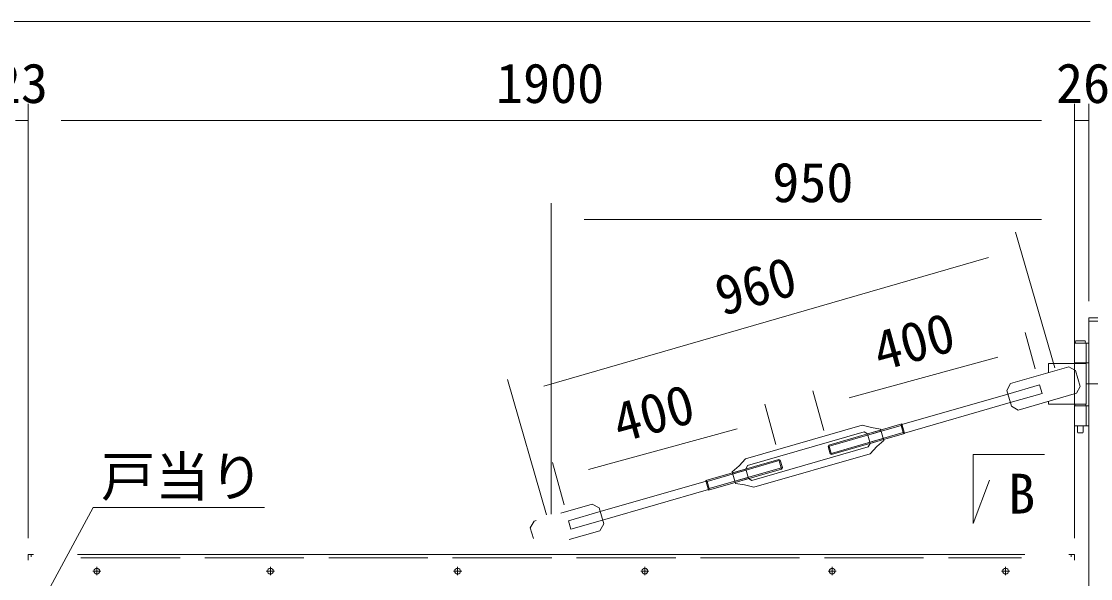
# Model space of a CAD drawing. Units: millimetres, scale not verified. Extents: x -6300 to 6300, y -4455 to 4455.
# Drawn here: x -2050 to -109, y 1011 to 2023 of the extents above; entities that cross this region are included whole.
import ezdxf
from ezdxf.enums import TextEntityAlignment as Align

# ---------------------------------------------------------------- set-up
doc = ezdxf.new("R2010")
doc.units = ezdxf.units.MM
doc.header["$LTSCALE"] = 30
doc.linetypes.add('DASHED', pattern=[7.5, 6, -1.5])
doc.linetypes.add('USER1', pattern=[50.8, 31.75, -6.35, 6.35, -6.35])
for name, color, linetype, lineweight in [('0-0_D-STR1', 1, 'Continuous', 18), ('0-1_D-BMK', 2, 'USER1', 13), ('0-5_D-STR-TXT', 7, 'Continuous', 9), ('0-6_D-STR-DIM', 7, 'Continuous', 9), ('0-A_D-STR3', 3, 'Continuous', 13)]:
    doc.layers.add(name, color=color, linetype=linetype, lineweight=lineweight)
doc.styles.add('ＭＳ ゴシック', font='')
doc.styles.get('ＭＳ ゴシック').set_extended_font_data('MS Gothic')

msp = doc.modelspace()

# ---------------------------------------------------------------- linework, layer by layer
at = {"layer": '0-0_D-STR1'}
for p, q in [((12.99, 1484.73), (-112.01, 1484.73)), ((-112.01, 1484.73), (-112.01, 1478.73)), ((12.99, 1478.73), (-112.01, 1478.73)), ((12.99, 1478.73), (-112.01, 1478.73)), ((-2038.01, 1054.73), (-2038.01, 1044.73)), ((-2028.01, 1054.73), (-2038.01, 1054.73)), ((-1948.01, 1054.73), (-228.01, 1054.73)), ((-148.01, 1054.73), (-138.01, 1054.73)), ((-138.01, 1054.73), (-138.01, 1044.73))]:
    msp.add_line(p, q, dxfattribs=at)
at = {"layer": '0-0_D-STR1', "linetype": 'DASHED'}
for p, q in [((-2032.01, 1054.73), (-2032.01, 1050.73)), ((-1942.01, 1048.73), (-234.01, 1048.73)), ((-144.01, 1054.73), (-144.01, 1050.73))]:
    msp.add_line(p, q, dxfattribs=at)
at = {"layer": '0-0_D-STR1'}
msp.add_lwpolyline([(12.99, -495.27), (-112.01, -495.27), (-112.01, 1478.73)], dxfattribs=at)
at = {"layer": '0-1_D-BMK'}
for p, q in [((-1913.01, 1032.17), (-1913.01, 1017.29)), ((-1598.01, 1032.17), (-1598.01, 1017.29)), ((-1258.01, 1032.17), (-1258.01, 1017.29)), ((-918.01, 1032.17), (-918.01, 1017.29)), ((-578.01, 1032.17), (-578.01, 1017.29)), ((-263.01, 1032.17), (-263.01, 1017.29)), ((-1920.45, 1024.73), (-1905.57, 1024.73)), ((-1605.45, 1024.73), (-1590.57, 1024.73)), ((-1265.45, 1024.73), (-1250.57, 1024.73)), ((-925.45, 1024.73), (-910.57, 1024.73)), ((-585.45, 1024.73), (-570.57, 1024.73)), ((-270.45, 1024.73), (-255.57, 1024.73))]:
    msp.add_line(p, q, dxfattribs=at)
at = {"layer": '0-5_D-STR-TXT'}
msp.add_line((-321.87, 1111.16), (-292.16, 1189.76), dxfattribs=at)
for points in [[(-321.87, 1111.16), (-321.87, 1236.49), (-192.4, 1236.49)], [(-1608.51, 1140.23), (-1919.84, 1140.23), (-2047.06, 904.49)]]:
    msp.add_lwpolyline(points, dxfattribs=at)
at = {"layer": '0-6_D-STR-DIM'}
for p, q in [((-3989.51, 2022.76), (-109.51, 2022.76)), ((-2038.01, 1084.73), (-2038.01, 1872.77)), ((-2038.01, 1084.73), (-2038.01, 1872.77)), ((-138.01, 1084.73), (-138.01, 1872.77)), ((-138.01, 1084.73), (-138.01, 1872.77)), ((-112.01, 1514.73), (-112.01, 1872.77)), ((-2061.01, 1842.77), (-2038.01, 1842.77)), ((-1978.01, 1842.77), (-1918.01, 1842.77)), ((-1978.01, 1842.77), (-198.01, 1842.77)), ((-198.01, 1842.77), (-258.01, 1842.77)), ((-138.01, 1842.77), (-112.01, 1842.77)), ((-1088, 1127.75), (-1088, 1692.77)), ((-138.01, 1084.73), (-138.01, 1692.77)), ((-1028, 1662.77), (-198.01, 1662.77)), ((-173.85, 1393.55), (-245.12, 1639.8)), ((-1101.64, 1360.66), (-294.41, 1594.3)), ((-209.32, 1391.72), (-227.54, 1458)), ((-547.39, 1338.95), (-277.44, 1413.16)), ((-1096.35, 1126.55), (-1167.62, 1372.8)), ((-115.51, 1364.73), (362.99, 1364.73)), ((-593.37, 1279.87), (-613.19, 1351.97)), ((-680.18, 1254.76), (-700.32, 1328.01)), ((-1020.18, 1208.96), (-750.22, 1283.18)), ((-1064.77, 1144.82), (-1085.99, 1221.98))]:
    msp.add_line(p, q, dxfattribs=at)
at = {"layer": '0-A_D-STR3'}
for p, q in [((-138.31, 1438.7), (-138.31, 1402.7)), ((-112.01, 1438.7), (-138.31, 1438.7)), ((-135.51, 1442.7), (-119.51, 1442.7)), ((-119.51, 1438.7), (-135.51, 1438.7)), ((-116.71, 1438.7), (-116.71, 1402.7)), ((-185.51, 1401.7), (-185.51, 1384.95)), ((-185.51, 1401.7), (-117.01, 1401.7)), ((-112.01, 1402.7), (-138.31, 1402.7)), ((-138.01, 1401.7), (-138.01, 1389.9)), ((-133.01, 1401.7), (-133.01, 1402.7)), ((-122.01, 1401.7), (-122.01, 1402.7)), ((-117.01, 1401.7), (-117.01, 1327.7)), ((-148.42, 1395.65), (-254.1, 1365.14)), ((-148.42, 1395.65), (-136.04, 1388.82)), ((-127.72, 1360), (-136.04, 1388.82)), ((-254.1, 1365.14), (-260.94, 1352.75)), ((-127.72, 1360), (-134.55, 1347.62)), ((-259.02, 1346.12), (-451.23, 1290.84)), ((-252.61, 1323.93), (-260.94, 1352.75)), ((-134.55, 1347.62), (-240.23, 1317.1)), ((-138.01, 1346.62), (-138.01, 1327.7)), ((-254.56, 1330.68), (-446.77, 1275.4)), ((-252.61, 1323.93), (-252.31, 1323.93)), ((-240.23, 1317.1), (-252.61, 1323.93)), ((-185.51, 1332.9), (-185.51, 1327.7)), ((-185.51, 1327.7), (-117.01, 1327.7)), ((-138.31, 1324.7), (-138.31, 1288.7)), ((-112.01, 1324.7), (-138.31, 1324.7)), ((-116.71, 1324.7), (-116.71, 1288.7)), ((-735.13, 1228.67), (-523.76, 1289.71)), ((-452.63, 1289.24), (-585.42, 1250.92)), ((-451.51, 1291.83), (-583.93, 1253.6)), ((-490.5, 1282.66), (-484.4, 1261.52)), ((-452.63, 1289.24), (-451.51, 1291.83)), ((-452.63, 1289.24), (-448.84, 1276.13)), ((-451.51, 1291.83), (-446.52, 1274.54)), ((-451.23, 1290.84), (-446.76, 1275.38)), ((-112.01, 1288.7), (-138.31, 1288.7)), ((-132.86, 1276.7), (-132.86, 1288.7)), ((-122.16, 1276.7), (-122.16, 1288.7)), ((-731.52, 1216.18), (-520.15, 1277.22)), ((-448.84, 1276.13), (-581.63, 1237.78)), ((-446.52, 1274.54), (-578.94, 1236.3)), ((-513.96, 1273.8), (-520.15, 1277.22)), ((-489.95, 1280.74), (-513.96, 1273.8)), ((-513.96, 1273.8), (-508.97, 1256.51)), ((-489.34, 1278.65), (-513.36, 1271.71)), ((-485.55, 1265.53), (-509.57, 1258.59)), ((-484.95, 1263.44), (-508.97, 1256.51)), ((-448.84, 1276.13), (-446.52, 1274.54)), ((-132.86, 1276.7), (-131.86, 1275.7)), ((-123.16, 1275.7), (-131.86, 1275.7)), ((-723.75, 1189.28), (-512.39, 1250.32)), ((-578.94, 1236.3), (-583.93, 1253.6)), ((-508.97, 1256.51), (-512.39, 1250.32)), ((-674.91, 1227.3), (-807.33, 1189.06)), ((-672.22, 1225.82), (-805.01, 1187.48)), ((-720.14, 1176.79), (-508.78, 1237.83)), ((-674.91, 1227.3), (-669.91, 1210.01)), ((-669.91, 1210.01), (-802.33, 1171.77)), ((-668.44, 1212.69), (-801.22, 1174.35)), ((-759.51, 1204.98), (-753.41, 1183.84)), ((-758.95, 1203.05), (-734.94, 1209.99)), ((-758.35, 1200.97), (-734.33, 1207.91)), ((-734.94, 1209.99), (-731.52, 1216.18)), ((-734.94, 1209.99), (-729.94, 1192.7)), ((-999.19, 1132.59), (-807.04, 1188.07)), ((-807.33, 1189.06), (-802.33, 1171.77)), ((-805.01, 1187.48), (-807.33, 1189.06)), ((-805.01, 1187.48), (-801.22, 1174.35)), ((-754.56, 1187.85), (-730.54, 1194.78)), ((-753.96, 1185.76), (-729.94, 1192.7)), ((-729.94, 1192.7), (-723.75, 1189.28)), ((-994.73, 1117.15), (-802.58, 1172.63)), ((-801.22, 1174.35), (-802.33, 1171.77)), ((-1070.45, 1129.66), (-1013.5, 1146.11)), ((-1013.5, 1146.11), (-1001.12, 1139.28)), ((-992.8, 1110.45), (-1001.12, 1139.28)), ((-1119.19, 1115.59), (-1126.02, 1103.21)), ((-1115.26, 1116.73), (-1119.19, 1115.59)), ((-999.63, 1098.07), (-992.8, 1110.45)), ((-992.8, 1110.45), (-992.5, 1110.45)), ((-1120.51, 1084.11), (-1126.02, 1103.21)), ((-1055.51, 1081.94), (-999.63, 1098.07))]:
    msp.add_line(p, q, dxfattribs=at)
at = {"layer": '0-A_D-STR3', "linetype": 'DASHED'}
msp.add_line((-123.16, 1275.7), (-122.16, 1276.7), dxfattribs=at)
for points in [[(-254.56, 1330.68), (-196.9, 1347.27), (-201.36, 1362.71), (-259.02, 1346.12)], [(-999.19, 1132.59), (-1056.84, 1115.94), (-1052.38, 1100.5), (-994.73, 1117.15)]]:
    msp.add_lwpolyline(points, dxfattribs=at)
at = {"layer": '0-A_D-STR3'}
msp.add_lwpolyline([(-117.51, 1327.7), (-137.51, 1327.7), (-137.51, 1324.7), (-117.51, 1324.7)], close=True, dxfattribs=at)
for points in [[(-490.5, 1282.66), (-506.85, 1285.22), (-523.76, 1289.71)], [(-578.94, 1236.3), (-581.63, 1237.78), (-585.42, 1250.92), (-583.93, 1253.6)], [(-484.4, 1261.52), (-496.87, 1250.64), (-508.78, 1237.83)], [(-759.51, 1204.98), (-747.04, 1215.86), (-735.13, 1228.67)], [(-674.91, 1227.3), (-672.22, 1225.82), (-668.44, 1212.69), (-669.91, 1210.01)], [(-753.41, 1183.84), (-737.05, 1181.28), (-720.14, 1176.79)]]:
    msp.add_lwpolyline(points, dxfattribs=at)
for centre in [(-1913.01, 1024.73), (-1598.01, 1024.73), (-1258.01, 1024.73), (-918.01, 1024.73), (-578.01, 1024.73), (-263.01, 1024.73)]:
    msp.add_circle(centre, 5.25, dxfattribs=at)
for centre, start, end in [((-134.92, 1440.7), 106.2602, 253.7398), ((-120.09, 1440.7), 286.2602, 73.7398)]:
    msp.add_arc(centre, 2.08, start, end, dxfattribs=at)

# ---------------------------------------------------------------- texts
at = {"layer": '0-5_D-STR-TXT', "style": 'ＭＳ ゴシック'}
for s, p in [('戸当り', (-1905.49, 1138.58)), ('B', (-258.46, 1107.59))]:
    msp.add_text(s, height=72.14, dxfattribs=at).set_placement(p, align=Align.BOTTOM_LEFT)
at = {"layer": '0-6_D-STR-DIM', "style": 'ＭＳ ゴシック'}
for s, p in [('23', (-2099.96, 1852.89)), ('1900', (-1188.36, 1852.89)), ('26', (-171.5, 1852.89)), ('950', (-686.69, 1672.89))]:
    msp.add_text(s, height=72.14, dxfattribs=at).set_placement(p, align=Align.BOTTOM_LEFT)
for s, rotation, p in [('960', 16.142, (-771.62, 1466.71)), ('400', 15.373, (-485.24, 1366.53)), ('400', 15.373, (-958.03, 1236.54))]:
    msp.add_text(s, height=72.14, rotation=rotation, dxfattribs=at).set_placement(p, align=Align.BOTTOM_LEFT)

doc.saveas('drawing.dxf')
